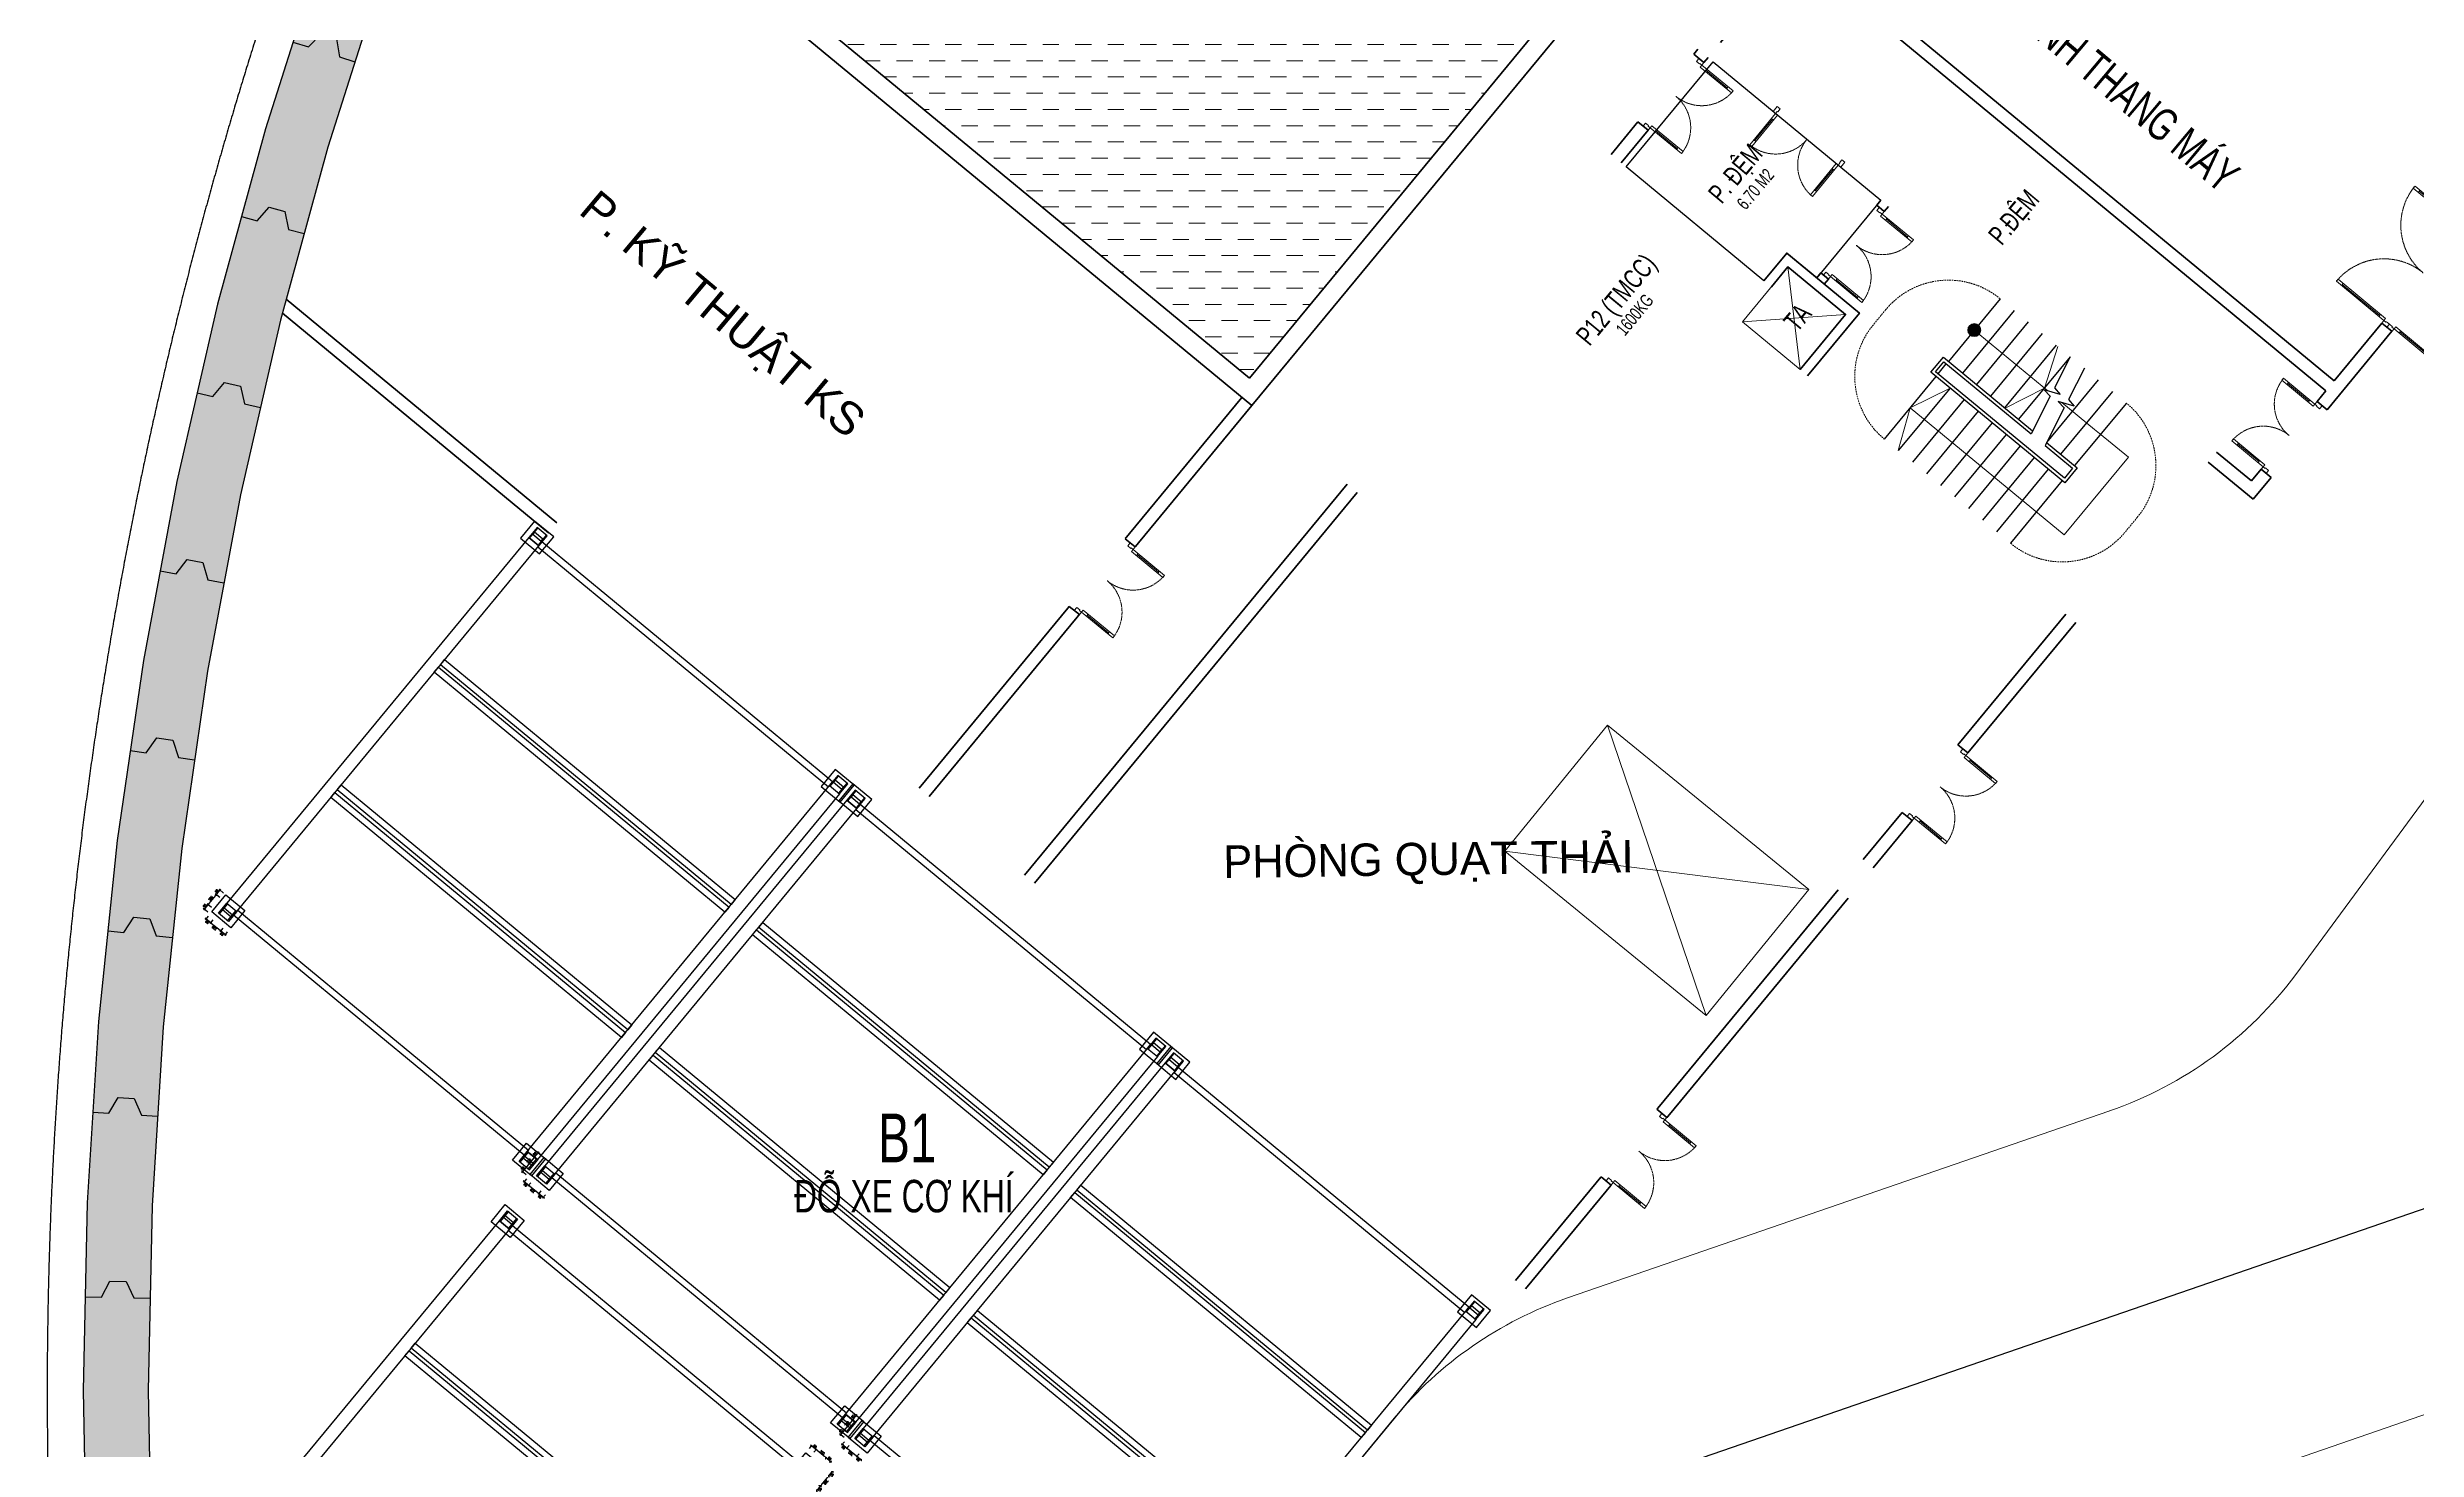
# Model space of a CAD drawing. Header units: millimetres. Extents: x -1534340 to 1713810, y -1348191 to 1114081.
# Drawn here: x 942979 to 979438, y 63449 to 85032 of the extents above; entities that cross this region are included whole.
import ezdxf
from ezdxf.enums import TextEntityAlignment as Align

# ---------------------------------------------------------------- set-up
doc = ezdxf.new("R2010")
doc.units = ezdxf.units.MM
doc.header["$LTSCALE"] = 100
doc.set_wipeout_variables(frame=1)
doc.header["$PDMODE"] = 32
doc.header["$PDSIZE"] = 2.5
for name, pattern in [('DASHDOT2', [0.5, 0.25, -0.125, 0, -0.125]), ('DASHED', [4.5, 3, -1.5]), ('HIDDEN', [0.375, 0.25, -0.125]), ('HIDDEN2', [0.1875, 0.125, -0.0625]), ('Xref_ST_MBDV Cot vach 30.7.2022$0$DASHDOT', [1, 0.5, -0.25, 0, -0.25])]:
    doc.linetypes.add(name, pattern=pattern)
for name, color, linetype in [('2', 2, 'Continuous'), ('A-FLOR-STRS', 16, 'Continuous'), ('A-FLOR-STRS-ARROW', 8, 'Continuous'), ('ccu12-Manh', 8, 'Continuous'), ('KT-Kich thuoc', 9, 'Continuous'), ('KT-Thay', 7, 'Continuous'), ('xe cơ khí', 251, 'Continuous'), ('Xref_NT1+NT2_MBDV Cot vach_220729$0$KT-Text', 7, 'Continuous'), ('Xref_ST_MBDV Cot vach 30.7.2022$0$KT-Text', 7, 'Continuous'), ('Xref_ST_MBDV Cot vach 30.7.2022$0$Xref_ST_MBDV Cot vach 30.7.2022|Xref_ST_MBDV Cot vach 30.7.2022|Xref_ST_MBDV Cot vach 30.7.2022|Xref_ST_MBDV Cot vach 30.7.2022|A-CORE-OTLN', 2, 'Continuous'), ('Xref_ST_MBDV Cot vach 30.7.2022$0$Xref_ST_MBDV Cot vach 30.7.2022|Xref_ST_MBDV Cot vach 30.7.2022|Xref_ST_MBDV Cot vach 30.7.2022|Xref_ST_MBDV Cot vach 30.7.2022|A-WALL-PATT', 251, 'Continuous'), ('Xref_ST_MBDV Cot vach 30.7.2022$0$Xref_ST_MBDV Cot vach 30.7.2022|Xref_ST_MBDV Cot vach 30.7.2022|Xref_ST_MBDV Cot vach 30.7.2022|Xref_ST_MBDV Cot vach 30.7.2022|ccu12-Thay', 7, 'Continuous'), ('Xref_ST_MBDV Cot vach 30.7.2022$0$Xref_ST_MBDV Cot vach 30.7.2022|Xref_ST_MBDV Cot vach 30.7.2022|Xref_ST_MBDV Cot vach 30.7.2022|Xref_ST_MBDV Cot vach 30.7.2022|Site_plot line', 1, 'Xref_ST_MBDV Cot vach 30.7.2022$0$DASHDOT')]:
    doc.layers.add(name, color=color, linetype=linetype)
for name, color, linetype, lineweight in [('CUA', 37, 'Continuous', 13), ('KT-Chu viet', 255, 'Continuous', 20), ('KT-GIAO THONG HAM', 42, 'Continuous', 13), ('KT-Net cat', 1, 'Continuous', 40), ('KT-Net cot', 2, 'Continuous', 50), ('KT-Net manh', 251, 'Continuous', 13), ('KT-Vat lieu', 250, 'Continuous', 9), ('SPE-MEP-HVAC', 140, 'Continuous', 0), ('SPE-MEP-Plumbing', 90, 'Continuous', 0)]:
    doc.layers.add(name, color=color, linetype=linetype, lineweight=lineweight)
doc.styles.add('00 Text ccu dim', font='vnsimli.shx', dxfattribs={"width": 0.7})
doc.styles.add('220126_HDN_HBA typical plan$0$211210_HDN_HBA_TYPICAL PLAN CORE OPT 1$0$HBA-Text', font='GOTHIC.TTF')
doc.styles.add('Xref_NT1+NT2_MBDV Cot vach_220729$0$Arial', font='arial.ttf', dxfattribs={"width": 0.7})
doc.styles.add('Xref_ST_MBDV Cot vach 30.7.2022$0$Arial', font='arial.ttf', dxfattribs={"width": 0.7})
doc.dimstyles.new('00A1CCU_1-300', dxfattribs={"dimscale": 300, "dimtxt": 3.5, "dimasz": 1.5, "dimexe": 1, "dimexo": 0, "dimgap": 0.6, "dimtad": 1, "dimdec": 0, "dimzin": 0, "dimdsep": 46, "dimtxsty": '00 Text ccu dim', "dimblk1": 'ARCHTICK', "dimblk2": 'ARCHTICK', "dimsah": 1, "dimcen": 2, "dimdle": 1, "dimclrd": 256, "dimclre": 256, "dimclrt": 31, "dimadec": 0, "dimazin": 0, "dimtfac": 1, "dimtdec": 0, "dimtix": 1, "dimtmove": 2, "dimatfit": 3, "dimldrblk": 'OPEN90', "dimfxl": 1, "dimtvp": 0.833333, "dimtolj": 1, "dimtzin": 0, "dimarcsym": 0})

# ---------------------------------------------------------------- blocks, each defined once
blk = doc.blocks.new('*U2315')
for p, q in [((-1260, -100), (-1300, -100)), ((-1280, -100), (-1280, -525)), ((-90, -100), (-50, -100)), ((-70, -100), (-70, -525)), ((-1260, -525), (-1300, -525)), ((-90, -525), (-50, -525))]:
    blk.add_line(p, q)
for points in [[(-1350, 100), (-1290, 100), (-1290, 40), (-1300, 40), (-1300, 0), (-1350, 0)], [(-1300, 0), (-1260, 0), (-1260, -625), (-1300, -625)], [(-50, 0), (-90, 0), (-90, -625), (-50, -625)], [(0, 100), (-60, 100), (-60, 40), (-50, 40), (-50, 0), (0, 0)]]:
    blk.add_lwpolyline(points, close=True)
at = {"linetype": 'HIDDEN2'}
for centre, start, end in [((-1300, 0), 270, 0), ((-50, 0), 180, 270)]:
    blk.add_arc(centre, 625, start, end, dxfattribs=at)
blk = doc.blocks.new('BBB14')
blk.add_wipeout([(1467, -2669), (1467, -2987), (116, -3004), (118, -2669)]).dxf.layer = 'KT-Kich thuoc'
at = {"layer": 'KT-Net cat'}
for p, q in [((117, -2700), (117, -2900)), ((1467, -2700), (1467, -2900))]:
    blk.add_line(p, q, dxfattribs=at)
at = {"layer": 'CUA', "rotation": 179.9999938228274}
blk.add_blockref('*U2315', (117, -2700), dxfattribs=at)
blk = doc.blocks.new('PQQQQQ')
at = {"layer": 'KT-Net cat'}
for p, q in [((-71897, -91594), (-66930, -85580)), ((-71743, -91722), (-66776, -85707)), ((-64341, -97835), (-59374, -91820)), ((-64187, -97962), (-59220, -91948))]:
    blk.add_line(p, q, dxfattribs=at)
at = {"layer": 'SPE-MEP-HVAC', "linetype": 'HIDDEN', "ltscale": 1000}
blk.add_lwpolyline([(-61407, -93755), (-59826, -91819), (-62924, -89289), (-64505, -91225)], close=True, dxfattribs=at)
for points in [[(-61407, -93755), (-62924, -89289)], [(-64507, -91229), (-59826, -91819)]]:
    blk.add_lwpolyline(points, dxfattribs=at)
at = {"layer": 'KT-Chu viet', "insert": (-65681, -91096), "char_height": 500, "width": 6105.49, "attachment_point": 2, "rotation": 0.7938, "style": '220126_HDN_HBA typical plan$0$211210_HDN_HBA_TYPICAL PLAN CORE OPT 1$0$HBA-Text'}
blk.add_mtext('PHÒNG QU{\\fArial|b0|i0|c0|p34;ẠT THẢI}', dxfattribs=at)
at = {"layer": 'KT-Vat lieu', "rotation": 230.4488329149862}
blk.add_blockref('BBB14', (-59853, -96955), dxfattribs=at)
blk = doc.blocks.new('_ARCHTICK')
at = {"color": 0, "linetype": 'ByBlock', "const_width": 0.15}
blk.add_lwpolyline([(-0.5, -0.5), (0.5, 0.5)], dxfattribs=at)
blk = doc.blocks.new('*D310')
at = {"layer": 'Defpoints', "color": 0, "transparency": 16777216}
for p in [(-1060606, -1174522), (-1060606, -1174594), (-1060516, -1174594)]:
    blk.add_point(p, dxfattribs=at)
at = {"layer": 'xe cơ khí', "lineweight": -2, "transparency": 16777216}
for p, q in [((-1060496, -1174522), (-1060626, -1174522)), ((-1060606, -1174594), (-1060606, -1174502)), ((-1060516, -1174594), (-1060516, -1174502))]:
    blk.add_line(p, q, dxfattribs=at)
at = {"layer": 'xe cơ khí', "lineweight": -2, "transparency": 16777216, "xscale": 30, "yscale": 30, "zscale": 30, "rotation": 180}
blk.add_blockref('_ARCHTICK', (-1060606, -1174522), dxfattribs=at)
at = {"layer": 'xe cơ khí', "lineweight": -2, "transparency": 16777216, "xscale": 30, "yscale": 30, "zscale": 30}
blk.add_blockref('_ARCHTICK', (-1060516, -1174522), dxfattribs=at)
at = {"layer": 'xe cơ khí', "color": 31, "transparency": 16777216, "insert": (-1060561, -1174492), "char_height": 36, "attachment_point": 5, "style": '00 Text ccu dim'}
blk.add_mtext('\\A1;90', dxfattribs=at)
blk = doc.blocks.new('_Open90')
at = {"color": 0, "linetype": 'ByBlock', "lineweight": -2}
for p, q in [((0, 0), (-1, 0)), ((-0.5, 0.5), (0, 0)), ((0, 0), (-0.5, -0.5))]:
    blk.add_line(p, q, dxfattribs=at)
blk = doc.blocks.new('*D311')
at = {"layer": 'Defpoints', "color": 0, "transparency": 16777216}
for p in [(-1060516, -1174522), (-1060516, -1174594), (-1060316, -1174594)]:
    blk.add_point(p, dxfattribs=at)
at = {"layer": 'xe cơ khí', "lineweight": -2, "transparency": 16777216}
for p, q in [((-1060296, -1174522), (-1060536, -1174522)), ((-1060516, -1174594), (-1060516, -1174502)), ((-1060316, -1174594), (-1060316, -1174502))]:
    blk.add_line(p, q, dxfattribs=at)
at = {"layer": 'xe cơ khí', "lineweight": -2, "transparency": 16777216, "xscale": 30, "yscale": 30, "zscale": 30, "rotation": 180}
blk.add_blockref('_ARCHTICK', (-1060516, -1174522), dxfattribs=at)
at = {"layer": 'xe cơ khí', "lineweight": -2, "transparency": 16777216, "xscale": 30, "yscale": 30, "zscale": 30}
blk.add_blockref('_ARCHTICK', (-1060316, -1174522), dxfattribs=at)
at = {"layer": 'xe cơ khí', "color": 31, "transparency": 16777216, "insert": (-1060416, -1174492), "char_height": 36, "attachment_point": 5, "style": '00 Text ccu dim'}
blk.add_mtext('\\A1;200', dxfattribs=at)
blk = doc.blocks.new('*D312')
at = {"layer": 'Defpoints', "color": 0, "transparency": 16777216}
for p in [(-1060316, -1174594), (-1060226, -1174522), (-1060226, -1174594)]:
    blk.add_point(p, dxfattribs=at)
at = {"layer": 'xe cơ khí', "lineweight": -2, "transparency": 16777216}
for p, q in [((-1060336, -1174522), (-1060206, -1174522)), ((-1060316, -1174594), (-1060316, -1174502)), ((-1060226, -1174594), (-1060226, -1174502))]:
    blk.add_line(p, q, dxfattribs=at)
at = {"layer": 'xe cơ khí', "lineweight": -2, "transparency": 16777216, "xscale": 30, "yscale": 30, "zscale": 30, "rotation": 180}
blk.add_blockref('_ARCHTICK', (-1060316, -1174522), dxfattribs=at)
at = {"layer": 'xe cơ khí', "lineweight": -2, "transparency": 16777216, "xscale": 30, "yscale": 30, "zscale": 30}
blk.add_blockref('_ARCHTICK', (-1060226, -1174522), dxfattribs=at)
at = {"layer": 'xe cơ khí', "color": 31, "transparency": 16777216, "insert": (-1060271, -1174492), "char_height": 36, "attachment_point": 5, "style": '00 Text ccu dim'}
blk.add_mtext('\\A1;90', dxfattribs=at)
blk = doc.blocks.new('*D313')
at = {"layer": 'Defpoints', "color": 0, "transparency": 16777216}
for p in [(-1060653, -1174639), (-1060703, -1174729), (-1060653, -1174729)]:
    blk.add_point(p, dxfattribs=at)
at = {"layer": 'xe cơ khí', "lineweight": -2, "transparency": 16777216}
for p, q in [((-1060653, -1174639), (-1060723, -1174639)), ((-1060703, -1174619), (-1060703, -1174749)), ((-1060653, -1174729), (-1060723, -1174729))]:
    blk.add_line(p, q, dxfattribs=at)
at = {"layer": 'xe cơ khí', "lineweight": -2, "transparency": 16777216, "xscale": 30, "yscale": 30, "zscale": 30}
for p, rotation in [((-1060703, -1174639), 90), ((-1060703, -1174729), 270)]:
    blk.add_blockref('_ARCHTICK', p, dxfattribs=dict(at, rotation=rotation))
at = {"layer": 'xe cơ khí', "color": 31, "transparency": 16777216, "insert": (-1060733, -1174684), "char_height": 36, "attachment_point": 5, "rotation": 90, "style": '00 Text ccu dim'}
blk.add_mtext('\\A1;90', dxfattribs=at)
blk = doc.blocks.new('*D314')
at = {"layer": 'Defpoints', "color": 0, "transparency": 16777216}
for p in [(-1060703, -1174929), (-1060653, -1174729), (-1060653, -1174929)]:
    blk.add_point(p, dxfattribs=at)
at = {"layer": 'xe cơ khí', "lineweight": -2, "transparency": 16777216}
for p, q in [((-1060653, -1174729), (-1060723, -1174729)), ((-1060653, -1174929), (-1060723, -1174929)), ((-1060703, -1174709), (-1060703, -1174949))]:
    blk.add_line(p, q, dxfattribs=at)
at = {"layer": 'xe cơ khí', "lineweight": -2, "transparency": 16777216, "xscale": 30, "yscale": 30, "zscale": 30}
for p, rotation in [((-1060703, -1174729), 90), ((-1060703, -1174929), 270)]:
    blk.add_blockref('_ARCHTICK', p, dxfattribs=dict(at, rotation=rotation))
at = {"layer": 'xe cơ khí', "color": 31, "transparency": 16777216, "insert": (-1060733, -1174829), "char_height": 36, "attachment_point": 5, "rotation": 90, "style": '00 Text ccu dim'}
blk.add_mtext('\\A1;200', dxfattribs=at)
blk = doc.blocks.new('*D315')
at = {"layer": 'Defpoints', "color": 0, "transparency": 16777216}
for p in [(-1060703, -1175019), (-1060653, -1174929), (-1060653, -1175019)]:
    blk.add_point(p, dxfattribs=at)
at = {"layer": 'xe cơ khí', "lineweight": -2, "transparency": 16777216}
for p, q in [((-1060653, -1174929), (-1060723, -1174929)), ((-1060653, -1175019), (-1060723, -1175019)), ((-1060703, -1174909), (-1060703, -1175039))]:
    blk.add_line(p, q, dxfattribs=at)
at = {"layer": 'xe cơ khí', "lineweight": -2, "transparency": 16777216, "xscale": 30, "yscale": 30, "zscale": 30}
for p, rotation in [((-1060703, -1174929), 90), ((-1060703, -1175019), 270)]:
    blk.add_blockref('_ARCHTICK', p, dxfattribs=dict(at, rotation=rotation))
at = {"layer": 'xe cơ khí', "color": 31, "transparency": 16777216, "insert": (-1060733, -1174974), "char_height": 36, "attachment_point": 5, "rotation": 90, "style": '00 Text ccu dim'}
blk.add_mtext('\\A1;90', dxfattribs=at)
blk = doc.blocks.new('cot')
at = {"layer": 'xe cơ khí'}
for points in [[(11052751, 1251358), (11053091, 1251358), (11053091, 1250978), (11052751, 1250978)], [(11052801, 1251268), (11053001, 1251268), (11053001, 1251252), (11052801, 1251252)], [(11052801, 1251268), (11053001, 1251268), (11053001, 1251068), (11052801, 1251068)], [(11052801, 1251084), (11053001, 1251084), (11053001, 1251068), (11052801, 1251068)], [(11052921, 1251252), (11052921, 1251084), (11052881, 1251084), (11052881, 1251252)]]:
    blk.add_lwpolyline(points, close=True, dxfattribs=at)
blk = doc.blocks.new('*U206')
for p, q in [((-1260, 525), (-1300, 525)), ((-1280, 100), (-1280, 525)), ((-90, 525), (-50, 525)), ((-70, 100), (-70, 525)), ((-1260, 100), (-1300, 100)), ((-90, 100), (-50, 100))]:
    blk.add_line(p, q)
for points in [[(-1300, 0), (-1260, 0), (-1260, 625), (-1300, 625)], [(-50, 0), (-90, 0), (-90, 625), (-50, 625)], [(-1350, -100), (-1290, -100), (-1290, -40), (-1300, -40), (-1300, 0), (-1350, 0)], [(0, -100), (-60, -100), (-60, -40), (-50, -40), (-50, 0), (0, 0)]]:
    blk.add_lwpolyline(points, close=True)
at = {"linetype": 'HIDDEN2'}
for centre, start, end in [((-1300, 0), 0, 90), ((-50, 0), 90, 180)]:
    blk.add_arc(centre, 625, start, end, dxfattribs=at)
blk = doc.blocks.new('GFDGDFGDFGDG')
at = {"layer": 'KT-Net manh'}
h = blk.add_hatch(color=256, dxfattribs=at)
edge = h.paths.add_edge_path(flags=0)
edge.add_arc((-1522, 4078), 100, 230.4488, 590.4488)
h = blk.add_hatch(color=256, dxfattribs=at)
edge = h.paths.add_edge_path(flags=0)
edge.add_arc((-1522, 4078), 100, 230.4488, 590.4488)
blk.add_hatch(color=256, dxfattribs=at).paths.add_polyline_path([(-1576, 4162), (-1615, 4114), (-1619, 4053), (-1586, 4001), (-1528, 3978), (-1468, 3993), (-1429, 4041), (-1425, 4103), (-1458, 4155), (-1516, 4177)], flags=0)
blk.add_hatch(color=256, dxfattribs=at).paths.add_polyline_path([(-1576, 4162), (-1615, 4114), (-1619, 4053), (-1586, 4001), (-1528, 3978), (-1468, 3993), (-1429, 4041), (-1425, 4103), (-1458, 4155), (-1516, 4177)], flags=0)
at = {"layer": 'A-FLOR-STRS-ARROW'}
for points in [[(-44, 3668), (-289, 3187), (-199, 3085), (-447, 3159), (-354, 3058), (-648, 2480)], [(172, 3489), (-72, 3008), (17, 2906), (-231, 2980), (-138, 2879), (-431, 2301)]]:
    blk.add_lwpolyline(points, dxfattribs=at)
at = {"layer": 'KT-Net manh'}
blk.add_line((-1425, 4103), (-1458, 4155), dxfattribs=at)
blk.add_line((-1425, 4103), (-1458, 4155), dxfattribs=at)
at = {"layer": 'KT-Net manh', "linetype": 'HIDDEN'}
for points in [[(-1124, 4560, 0.414131), (-2884, 4392), (-3075, 4160, 0.414131), (-2907, 2401, 1.000029)], [(819, 2955, -0.414131), (987, 1195), (796, 964, -0.414131), (-964, 796, -1.000029)]]:
    blk.add_lwpolyline(points, format="xyb", dxfattribs=at)
at = {"layer": 'KT-Net manh'}
for points in [[(-1522, 4078), (-388, 3142)], [(-1049, 2877), (-442, 3186), (-237, 3827)], [(-2691, 2222), (-2509, 2883), (-1895, 3186)], [(-172, 2963), (329, 2549), (406, 2486), (849, 2120), (-138, 924), (-2509, 2883)]]:
    blk.add_lwpolyline(points, dxfattribs=at)
blk.add_circle((-1522, 4078), 100, dxfattribs=at)
blk.add_circle((-1522, 4078), 100, dxfattribs=at)
at = {"layer": 'KT-Thay', "extrusion": (-8.1449e-09, -9.92109e-09, 1)}
for p, q in [((-1124, 4560), (-1920, 3596)), ((-908, 4381), (-1704, 3417)), ((-692, 4203), (-1488, 3239)), ((-476, 4025), (-1272, 3061)), ((-260, 3846), (-1056, 2883)), ((-44, 3668), (-840, 2704)), ((-2111, 3364), (-2907, 2401)), ((387, 3312), (-409, 2348)), ((-1895, 3186), (-2691, 2222)), ((-1679, 3008), (-2475, 2044)), ((603, 3133), (-193, 2169)), ((819, 2955), (23, 1991)), ((-1463, 2830), (-2259, 1866)), ((-1247, 2651), (-2043, 1687)), ((-1031, 2473), (-1827, 1509)), ((-816, 2295), (-1612, 1331)), ((-600, 2116), (-1396, 1153)), ((-384, 1938), (-1180, 974)), ((-168, 1760), (-964, 796))]:
    blk.add_line(p, q, dxfattribs=at)
at = {"layer": 'KT-Thay'}
blk.add_line((-2079, 3403), (-1952, 3557), dxfattribs=at)
for points in [[(-408, 2347), (62, 1959), (-129, 1728), (-2188, 3428), (-1997, 3659), (-625, 2526)], [(-431, 2301), (-9, 1953), (-136, 1798), (-2118, 3435), (-1990, 3589), (-648, 2480)]]:
    blk.add_lwpolyline(points, dxfattribs=at)
blk = doc.blocks.new('Xref_ST_MBDV Cot vach 30.7.2022$0$Tuong Vay01-flat-1')
at = {"layer": 'Xref_ST_MBDV Cot vach 30.7.2022$0$Xref_ST_MBDV Cot vach 30.7.2022|Xref_ST_MBDV Cot vach 30.7.2022|Xref_ST_MBDV Cot vach 30.7.2022|Xref_ST_MBDV Cot vach 30.7.2022|A-WALL-PATT'}
h = blk.add_hatch(dxfattribs=at)
h.set_pattern_fill('ACET-2D-VATLIEU04', color=256, scale=50, pattern_type=2)
h.set_pattern_definition([(50, (-11139561.84, -1407213.45), (-225.902474, 189.5546825), [37.5, -412.5]), (355, (-11139561.84, -1407213.45), (32.127212, 367.215716), [30, -330]), (100.4514, (-11139531.95, -1407216.06), (-341.231527, -62.944187), [31.870095, -350.571056]), (46.1842, (-11139561.84, -1407113.45), (-319.180497, 306.252097), [56.25, -618.75]), (96.6356, (-11139517.37, -1407120.34), (-516.995922, -60.144022), [47.805144, -525.8565]), (351.1842, (-11139561.84, -1407113.45), (84.740774, 546.39543), [45, -495]), (21, (-11139511.84, -1407138.45), (-105.680822, 275.3079534), [37.5, -412.5]), (326, (-11139511.84, -1407138.45), (206.128805, 305.59852), [30, -330]), (71.4514, (-11139486.97, -1407155.22), (-328.963765, 110.380101), [31.870095, -350.571056]), (37.5, (-11139561.84, -1407213.45), (-78.1345294, 101.8269012), [0, -326, 0, -335, 0, -331.25]), (7.5, (-11139561.84, -1407213.45), (-23.2793464, 176.824191), [0, -191, 0, -318.5, 0, -126.25]), (327.5, (-11139673.34, -1407213.45), (71.9444175, 112.9301145), [0, -125, 0, -390, 0, -517.5000003]), (317.5, (-11139723.34, -1407213.45), (158.0205496, 172.449169), [0, -162.5, 0, -259, 0, -367.5]), (45, (-11139561.84, -1407213.45), (-150.260191, 150.260191), []), (45, (-11139561.84, -1407152.2), (-150.260191, 150.260191), [])])
h.paths.add_polyline_path([(-82665, -118500), (-81837, -121132), (-80903, -123728), (-79863, -126284), (-78720, -128795), (-77475, -131258), (-76131, -133667), (-74689, -136020), (-73153, -138312), (-71525, -140539), (-69807, -142699), (-68002, -144786), (-66114, -146798), (-64145, -148731), (-62100, -150582), (-59980, -152349), (-57790, -154027), (-55533, -155614), (-53213, -157109), (-50835, -158507), (-48401, -159807), (-45916, -161007), (-43385, -162104), (-40811, -163097), (-38198, -163985), (-35551, -164765), (-32875, -165436), (-30174, -165998), (-27451, -166448), (-24702, -166789), (-4397, -168938), (36420, -167648), (41836, -160719), (12445, -24368), (8473, -9249), (-4719, -5521), (-10557, -9947), (-34021, -27848), (-39777, -32009), (-41249, -35294), (-45787, -38574), (-49368, -38942), (-57644, -44924), (-59845, -46601), (-61969, -48362), (-64020, -50208), (-65993, -52137), (-67887, -54144), (-69696, -56226), (-71420, -58381), (-73054, -60604), (-74596, -62892), (-76043, -65242), (-77394, -67648), (-78645, -70107), (-79794, -72615), (-80841, -75168), (-81782, -77762), (-82617, -80392), (-83343, -83054), (-83961, -85743), (-84468, -88455), (-84865, -91186), (-85149, -93930), (-85321, -96684), (-85381, -99530), (-85329, -102201), (-85163, -104955), (-84886, -107701), (-84496, -110432), (-83996, -113146), (-83385, -115836)], flags=16)
h.paths.add_polyline_path([(-83625, -118781), (-82785, -121452), (-81837, -124086), (-80781, -126680), (-79621, -129228), (-78358, -131727), (-76994, -134172), (-75531, -136560), (-73973, -138886), (-72320, -141146), (-70577, -143337), (-68746, -145455), (-66829, -147497), (-64832, -149459), (-62755, -151337), (-60604, -153130), (-58382, -154833), (-56092, -156444), (-53738, -157960), (-51324, -159379), (-48854, -160699), (-46333, -161916), (-43764, -163030), (-41151, -164038), (-38500, -164938), (-35814, -165730), (-33098, -166411), (-30357, -166981), (-27595, -167438), (-24816, -167783), (-4434, -169940), (36920, -168633), (42913, -160966), (13418, -24135), (9295, -8442), (-4926, -4424), (-11163, -9151), (-34617, -27045), (-40580, -31355), (-42052, -34640), (-46156, -37607), (-49737, -37975), (-58240, -44121), (-60467, -45819), (-62623, -47605), (-64704, -49479), (-66707, -51435), (-68628, -53472), (-70465, -55586), (-72214, -57772), (-73872, -60029), (-75437, -62350), (-76905, -64734), (-78276, -67176), (-79545, -69672), (-80712, -72217), (-81774, -74808), (-82729, -77440), (-83576, -80109), (-84314, -82810), (-84940, -85539), (-85455, -88291), (-85857, -91062), (-86146, -93847), (-86321, -96642), (-86382, -99529), (-86328, -102241), (-86160, -105036), (-85879, -107821), (-85484, -110593), (-84976, -113347), (-84356, -116078)])
at = {"layer": 'Xref_ST_MBDV Cot vach 30.7.2022$0$Xref_ST_MBDV Cot vach 30.7.2022|Xref_ST_MBDV Cot vach 30.7.2022|Xref_ST_MBDV Cot vach 30.7.2022|Xref_ST_MBDV Cot vach 30.7.2022|A-CORE-OTLN', "color": 6}
for points in [[(-82729, -77440), (-83576, -80109), (-84314, -82810), (-84940, -85539), (-85455, -88291), (-85857, -91062), (-86146, -93847), (-86321, -96642), (-86382, -99529), (-86328, -102241), (-86160, -105036), (-85879, -107821), (-85484, -110593), (-84976, -113347), (-84356, -116078), (-83625, -118781), (-82785, -121452), (-81837, -124086)], [(-81782, -77762), (-82617, -80392), (-83343, -83054), (-83961, -85743), (-84468, -88455), (-84865, -91186), (-85149, -93930), (-85321, -96684), (-85381, -99530), (-85329, -102201), (-85163, -104955), (-84886, -107701), (-84496, -110432), (-83996, -113146), (-83385, -115836), (-82665, -118500), (-81837, -121132), (-80903, -123728)]]:
    blk.add_lwpolyline(points, dxfattribs=at)
at = {"layer": 'Xref_ST_MBDV Cot vach 30.7.2022$0$Xref_ST_MBDV Cot vach 30.7.2022|Xref_ST_MBDV Cot vach 30.7.2022|Xref_ST_MBDV Cot vach 30.7.2022|Xref_ST_MBDV Cot vach 30.7.2022|ccu12-Thay', "ltscale": 10}
for points in [[(-83153, -78774), (-82914, -78850), (-82719, -78649), (-82481, -78725), (-82437, -79001), (-82199, -79077)], [(-83945, -81459), (-83704, -81525), (-83517, -81317), (-83276, -81383), (-83221, -81657), (-82980, -81723)], [(-84627, -84174), (-84383, -84230), (-84205, -84015), (-83962, -84071), (-83896, -84342), (-83652, -84398)], [(-85198, -86915), (-84952, -86961), (-84783, -86738), (-84537, -86784), (-84460, -87053), (-84215, -87099)], [(-85656, -89677), (-85409, -89713), (-85249, -89483), (-85002, -89519), (-84914, -89784), (-84666, -89820)], [(-86002, -92455), (-85753, -92481), (-85603, -92245), (-85354, -92270), (-85255, -92532), (-85007, -92558)], [(-86233, -95245), (-85984, -95260), (-85844, -95018), (-85594, -95034), (-85485, -95291), (-85235, -95307)], [(-86351, -98085), (-86101, -98091), (-85971, -97843), (-85721, -97848), (-85601, -98101), (-85351, -98106)]]:
    blk.add_lwpolyline(points, dxfattribs=at)
at = {"layer": 'Xref_ST_MBDV Cot vach 30.7.2022$0$Xref_ST_MBDV Cot vach 30.7.2022|Xref_ST_MBDV Cot vach 30.7.2022|Xref_ST_MBDV Cot vach 30.7.2022|Xref_ST_MBDV Cot vach 30.7.2022|Site_plot line', "ltscale": 5000}
blk.add_arc((-17764, -99529), 69167, 126.14636, 263.7927, dxfattribs=at)
blk = doc.blocks.new('HKHJKHJKJH')
at = {"layer": 'SPE-MEP-Plumbing'}
h = blk.add_hatch(dxfattribs=at)
h.set_pattern_fill('DASH,_O', color=96, scale=2000, angle=15.7788)
h.set_pattern_definition([(15.77878, (-586677.67, -341577.23), (172.59873, 308.56066), [250, -250])])
h.paths.add_polyline_path([(-43029, -99394), (-36076, -83608), (-53051, -76130), (-53992, -78705), (-55060, -82134), (-56350, -87497), (-57220, -93143)])
at = {"layer": 'KT-Net cot'}
for p, q in [((-35681, -83454), (-42876, -99789)), ((-36076, -83608), (-43029, -99394)), ((-43029, -99394), (-57220, -93143)), ((-42876, -99789), (-57256, -93455))]:
    blk.add_line(p, q, dxfattribs=at)
blk = doc.blocks.new('*U2361')
for p, q in [((666, 1982), (693, 2011)), ((1232, 1489), (680, 1996)), ((1218, 1474), (1245, 1504)), ((-565, 641), (-592, 612)), ((-26, 119), (-579, 627)), ((-13, 134), (-40, 104))]:
    blk.add_line(p, q)
for points in [[(1319, 1436), (1292, 1407), (592, 2049), (619, 2079)], [(1427, 1405), (1386, 1361), (1342, 1402), (1349, 1409), (1319, 1436), (1353, 1473)], [(34, 37), (61, 66), (-639, 709), (-666, 679)], [(74, -68), (114, -23), (70, 17), (63, 10), (34, 37), (0, 0)]]:
    blk.add_lwpolyline(points, close=True)
at = {"linetype": 'HIDDEN2'}
for centre, start, end in [((1319, 1436), 137.4325, 227.4325), ((34, 37), 47.4325, 137.4324)]:
    blk.add_arc(centre, 950, start, end, dxfattribs=at)
blk = doc.blocks.new('*U307')
for p, q in [((-1260, -100), (-1300, -100)), ((-1280, -100), (-1280, -525)), ((-90, -100), (-50, -100)), ((-70, -100), (-70, -525)), ((-1260, -525), (-1300, -525)), ((-90, -525), (-50, -525))]:
    blk.add_line(p, q)
for points in [[(-1350, 100), (-1290, 100), (-1290, 40), (-1300, 40), (-1300, 0), (-1350, 0)], [(-1300, 0), (-1260, 0), (-1260, -625), (-1300, -625)], [(-50, 0), (-90, 0), (-90, -625), (-50, -625)], [(0, 100), (-60, 100), (-60, 40), (-50, 40), (-50, 0), (0, 0)]]:
    blk.add_lwpolyline(points, close=True)
at = {"linetype": 'HIDDEN2'}
for centre, start, end in [((-1300, 0), 270, 0), ((-50, 0), 180, 270)]:
    blk.add_arc(centre, 625, start, end, dxfattribs=at)
blk = doc.blocks.new('HJKYIK')
at = {"layer": 'KT-Net cat', "ltscale": 0.5}
for p, q in [((-95223, 94530), (-95888, 93726)), ((-95069, 94403), (-95733, 93598)), ((-95888, 93726), (-95733, 93598)), ((-96747, 92685), (-98535, 90520)), ((-96747, 92685), (-96593, 92557)), ((-96593, 92557), (-97107, 91935)), ((-97234, 91781), (-98380, 90393, 0))]:
    blk.add_line(p, q, dxfattribs=at)
at = {"layer": 'KT-Net cat'}
for p, q in [((-81390, 94324, 0), (-81040, 94748, 0)), ((-81236, 94197, 0), (-80886, 94621, 0)), ((-81390, 94324, 0), (-81236, 94197, 0)), ((-83680, 92649, 0), (-82986, 92076, 0)), ((-83553, 92803, 0), (-83013, 92358, 0)), ((-83013, 92358, 0), (-82663, 92782, 0)), ((-82986, 92076, 0), (-82509, 92654, 0)), ((-82663, 92782, 0), (-82509, 92654, 0)), ((-97107, 91935), (-88935, 85187)), ((-97234, 91781), (-89063, 85033)), ((-85463, 90490, 0), (-84769, 89917, 0)), ((-85591, 90336, 0), (-85051, 89890, 0)), ((-86928, 87618, 0), (-85051, 89890, 0)), ((-86773, 87491, 0), (-84769, 89917, 0)), ((-86928, 87618, 0), (-86773, 87491, 0)), ((-88935, 85187, 0), (-88201, 86076, 0)), ((-88201, 86076, 0), (-88047, 85949, 0)), ((-89046, 84739), (-88047, 85949, 0)), ((-89200, 84866), (-89063, 85033)), ((-89046, 84739), (-89200, 84866)), ((-90876, 83936), (-90182, 83363)), ((-90749, 84090), (-90209, 83645)), ((-90209, 83645), (-90060, 83825)), ((-90182, 83363), (-89905, 83698)), ((-89905, 83698), (-90060, 83825))]:
    blk.add_line(p, q, dxfattribs=at)
at = {"layer": 'CUA'}
for name, p, xscale, rotation in [('*U2361', (-81390, 94324, 0), -1, 97.89135478558231), ('*U2315', (-95888, 93726), -0.9999999999999996, 230.4488274522181), ('*U2361', (-86928, 87618, 0), -1, 97.89135478558231), ('*U307', (-89200, 84866), -0.9999999999999996, 230.4488274522181)]:
    blk.add_blockref(name, p, dxfattribs=dict(at, xscale=xscale, rotation=rotation))
for name, p, rotation in [('*U2361', (-81235, 94196, 0), 183.0062993341758), ('*U2315', (-95733, 93598), 50.44882602340377), ('*U2361', (-86773, 87490, 0), 183.0062993341758)]:
    blk.add_blockref(name, p, dxfattribs=dict(at, rotation=rotation))
blk = doc.blocks.new('hhhh')
at = {"layer": 'xe cơ khí'}
for points in [[(-1060391, -1174929.3), (-1060291, -1174929.3), (-1060291, -1180729.3), (-1060391, -1180729.3)], [(-1053016, -1174729.3), (-1060316, -1174729.3), (-1060316, -1174929.3), (-1053016, -1174929.3)], [(-1058041, -1174929.3), (-1057941, -1174929.3), (-1057941, -1180729.3), (-1058041, -1180729.3)], [(-1057891, -1174929.3), (-1057791, -1174929.3), (-1057791, -1180729.3), (-1057891, -1180729.3)], [(-1055541, -1174929.3), (-1055441, -1174929.3), (-1055441, -1180729.3), (-1055541, -1180729.3)], [(-1055391, -1174929.3), (-1055291, -1174929.3), (-1055291, -1180729.3), (-1055391, -1180729.3)], [(-1052941, -1174929.3), (-1053041, -1174929.3), (-1053041, -1180729.3), (-1052941, -1180729.3)], [(-1060316, -1180729.3), (-1053016, -1180729.3), (-1053016, -1180929.3), (-1060316, -1180929.3)]]:
    blk.add_lwpolyline(points, close=True, dxfattribs=at)
for p in [(-12113317.4, -2425997.7), (-12113317.4, -2431997.7)]:
    blk.add_blockref('cot', p, dxfattribs=at)
at = {"layer": 'xe cơ khí', "xscale": -1}
for p in [(9999985.3, -2425997.7), (9999985.3, -2431997.7)]:
    blk.add_blockref('cot', p, dxfattribs=at)
at = {"layer": 'xe cơ khí'}
for base, p1, p2, picture, middle in [((-1060703.4, -1174729.3), (-1060653.1, -1174639.3), (-1060653.1, -1174729.3), '*D313', (-1060733.4, -1174684.3)), ((-1060703.4, -1174929.3), (-1060653.1, -1174729.3), (-1060653.1, -1174929.3), '*D314', (-1060733.4, -1174829.3)), ((-1060703.4, -1175019.3), (-1060653.1, -1174929.3), (-1060653.1, -1175019.3), '*D315', (-1060733.4, -1174974.3))]:
    dim = blk.add_linear_dim(base=base, p1=p1, p2=p2, angle=90, dimstyle='00A1CCU_1-300', override={"dimscale": 20, "dimtxt": 1.8}, dxfattribs=at)
    dim.commit()
    dim.dimension.update_dxf_attribs({"geometry": picture, "text_midpoint": middle})
for base, p1, p2, picture, middle in [((-1060606, -1174522.4), (-1060516, -1174594.3), (-1060606, -1174594.3), '*D310', (-1060561, -1174492.4)), ((-1060516, -1174522.4), (-1060316, -1174594.3), (-1060516, -1174594.3), '*D311', (-1060416, -1174492.4)), ((-1060226, -1174522.4), (-1060316, -1174594.3), (-1060226, -1174594.3), '*D312', (-1060271, -1174492.4))]:
    dim = blk.add_linear_dim(base=base, p1=p1, p2=p2, dimstyle='00A1CCU_1-300', override={"dimscale": 20, "dimtxt": 1.8}, dxfattribs=at)
    dim.commit()
    dim.dimension.update_dxf_attribs({"geometry": picture, "text_midpoint": middle})
blk = doc.blocks.new('jfgjghjfgjgfgjd')
at = {"layer": '2', "rotation": 230.44882769236}
blk.add_blockref('hhhh', (155566, -1666586), dxfattribs=at)
at = {"layer": 'xe cơ khí', "rotation": 50.44882769235765}
for p in [(-314626, 1473438), (-309730, 1469395), (-304834, 1465351)]:
    blk.add_blockref('hhhh', p, dxfattribs=at)
blk = doc.blocks.new('123213')
blk.add_blockref('PQQQQQ', (1285020.6, 183923.2))
at = {"layer": 'Xref_ST_MBDV Cot vach 30.7.2022$0$KT-Text', "style": 'Xref_ST_MBDV Cot vach 30.7.2022$0$Arial', "width": 0.7}
blk.add_text('B1', height=750, dxfattribs=at).set_placement((1210873.1, 88282), align=Align.MIDDLE_LEFT)
at = {"layer": 'A-FLOR-STRS', "linetype": 'DASHDOT2', "ltscale": 3000}
blk.add_line((1223427.3, 83317.4), (1258030.3, 95264), dxfattribs=at)
at = {"layer": 'KT-GIAO THONG HAM'}
for p, q in [((1237215.1, 96951.5), (1232688.9, 90800.3)), ((1225032.5, 80697.8), (1258674.7, 92312.8)), ((1221480.1, 85818.9), (1229824.4, 88699)), ((1207214.5, 69924.9), (1218811.9, 83968))]:
    blk.add_line(p, q, dxfattribs=at)
for centre, start, end in [((1227866.8, 94370.6), 289.03254, 323.48331), ((1223438.2, 80147.4), 109.04714, 140.44883)]:
    blk.add_arc(centre, 6000, start, end, dxfattribs=at)
at = {"layer": 'KT-Net cat'}
for p, q in [((1223425.6, 104960.7), (1223489.3, 105037.8)), ((1223579.8, 104833.4), (1223425.6, 104960.7)), ((1223579.8, 104833.4), (1223643.5, 104910.5)), ((1222152.1, 103418.6), (1222566, 103919.8)), ((1222720.2, 103792.4), (1222566, 103919.8)), ((1222306.3, 103291.3), (1222720.2, 103792.4)), ((1226630.1, 93293.7), (1226028.6, 92565.4)), ((1226784.3, 93166.3), (1226182.8, 92438))]:
    blk.add_line(p, q, dxfattribs=at)
at = {"layer": 'KT-Net cat', "ltscale": 0.5}
for p, q in [((1226303.7, 102713.6), (1226240, 102636.5)), ((1226240, 102636.5), (1226355.7, 102541)), ((1226419.3, 102618.1), (1226355.7, 102541)), ((1225316.7, 101518.5), (1225380.3, 101595.6)), ((1225380.3, 101595.6), (1225496, 101500.1)), ((1225432.3, 101423), (1225496, 101500.1)), ((1227489.7, 94334.6), (1227643.9, 94207.2)), ((1226630.1, 93293.7), (1226784.3, 93166.3))]:
    blk.add_line(p, q, dxfattribs=at)
for points in [[(1225176.7, 100012.9), (1225972.7, 100976.8), (1224854, 101900.6), (1224503.8, 101476.5)], [(1225061.1, 100108.4), (1225761.5, 100956.6), (1224874.2, 101689.4), (1224619.5, 101381)]]:
    blk.add_lwpolyline(points, dxfattribs=at)
at = {"layer": 'SPE-MEP-HVAC', "linetype": 'HIDDEN', "ltscale": 1000}
for p, q in [((1224874.1, 101689.4), (1225061.1, 100108.4)), ((1225761.5, 100956.6), (1224173.7, 100841.2))]:
    blk.add_line(p, q, dxfattribs=at)
at = {"layer": 'SPE-MEP-HVAC'}
blk.add_lwpolyline([(1224173.7, 100841.2), (1225061.1, 100108.4), (1225761.5, 100956.6), (1224874.1, 101689.4)], close=True, dxfattribs=at)
blk.add_blockref('Xref_ST_MBDV Cot vach 30.7.2022$0$Tuong Vay01-flat-1', (1285020.6, 183923.2))
at = {"layer": 'CUA', "xscale": -1, "rotation": 230.4488274522181}
for p in [(1223579.8, 104833.4), (1226355.6, 102541)]:
    blk.add_blockref('*U206', p, dxfattribs=at)
at = {"layer": 'CUA', "rotation": 50.44882745216794}
blk.add_blockref('*U2315', (1227643.9, 94207.2), dxfattribs=at)
at = {"layer": 'KT-Kich thuoc'}
blk.add_blockref('GFDGDFGDFGDG', (1229262.7, 96638.6), dxfattribs=at)
at = {"layer": 'KT-Net cat', "linetype": 'DASHED'}
blk.add_blockref('jfgjghjfgjgfgjd', (1284866.4, 184050.5), dxfattribs=at)
at = {"layer": 'Xref_ST_MBDV Cot vach 30.7.2022$0$KT-Text', "style": 'Xref_ST_MBDV Cot vach 30.7.2022$0$Arial', "width": 0.7}
blk.add_text('ĐỖ XE CƠ KHÍ ', height=500, dxfattribs=at).set_placement((1211336, 87136.7), align=Align.CENTER)
at = {"layer": 'KT-Kich thuoc', "rotation": 344.2212203921239}
blk.add_blockref('HKHJKHJKJH', (1285020.6, 183923.2), dxfattribs=at)
at = {"layer": 'Defpoints', "ltscale": 0.5}
blk.add_lwpolyline([(1222383.4, 103227.6), (1223720.6, 104846.8), (1226303.7, 102713.6), (1225316.7, 101518.5), (1224854, 101900.6), (1224503.8, 101476.5)], close=True, dxfattribs=at)
at = {"layer": 'KT-Net cat'}
for p, q in [((1201764.7, 101190.5), (1205929.2, 97751.3)), ((1201707, 100978.8), (1205801.9, 97597.1)), ((1216471, 99680.3), (1211504.2, 93666)), ((1216625.2, 99552.9), (1211658.4, 93538.7)), ((1229148.8, 96343.6), (1227489.7, 94334.6)), ((1229303, 96216.2), (1227643.9, 94207.2))]:
    blk.add_line(p, q, dxfattribs=at)
at = {"layer": 'CUA', "xscale": -1, "rotation": 140.4488274522182}
blk.add_blockref('*U206', (1225686.8, 103223), dxfattribs=at)
at = {"layer": 'KT-Kich thuoc'}
blk.add_blockref('HJKYIK', (1322214.9, 14748.7), dxfattribs=at)
at = {"layer": 'Xref_NT1+NT2_MBDV Cot vach_220729$0$KT-Text', "style": 'Xref_NT1+NT2_MBDV Cot vach_220729$0$Arial', "width": 0.7}
for s, height, rotation, p in [('SẢNH THANG MÁY', 500, 320, (1229855.5, 104217.4)), ('P. ĐỆM', 300, 50, (1224178.1, 103031)), ('P.ĐỆM', 300, 50, (1228462.2, 102359.1)), ('P12 (TMCC)', 300, 50.44883, (1222343.9, 101091.4)), ('1600KG', 200, 50.44883, (1222592.5, 100890.2)), ('TA', 300, 50, (1225135.4, 100813.6))]:
    blk.add_text(s, height=height, rotation=rotation, dxfattribs=at).set_placement(p, align=Align.CENTER)
at = {"layer": 'Xref_NT1+NT2_MBDV Cot vach_220729$0$KT-Text', "color": 1, "style": 'Xref_NT1+NT2_MBDV Cot vach_220729$0$Arial', "width": 0.7}
blk.add_text('6.70 M2', height=200, rotation=50, dxfattribs=at).set_placement((1224449.3, 102823.2), align=Align.CENTER)
at = {"layer": 'Xref_NT1+NT2_MBDV Cot vach_220729$0$KT-Text', "style": 'Xref_NT1+NT2_MBDV Cot vach_220729$0$Arial'}
blk.add_text('P. KỸ THUẬT KS', height=500, rotation=320, dxfattribs=at).set_placement((1208325.4, 100776.2), align=Align.CENTER)
at = {"layer": 'KT-Vat lieu', "xscale": -1, "rotation": 230.4488195782956}
blk.add_blockref('BBB14', (1215976.5, 94527.2, 0), dxfattribs=at)

msp = doc.modelspace()

# ---------------------------------------------------------------- block references
at = {"layer": 'ccu12-Manh'}
msp.add_blockref('123213', (-255109.6, -20035.9), dxfattribs=at)

doc.saveas('drawing.dxf')
